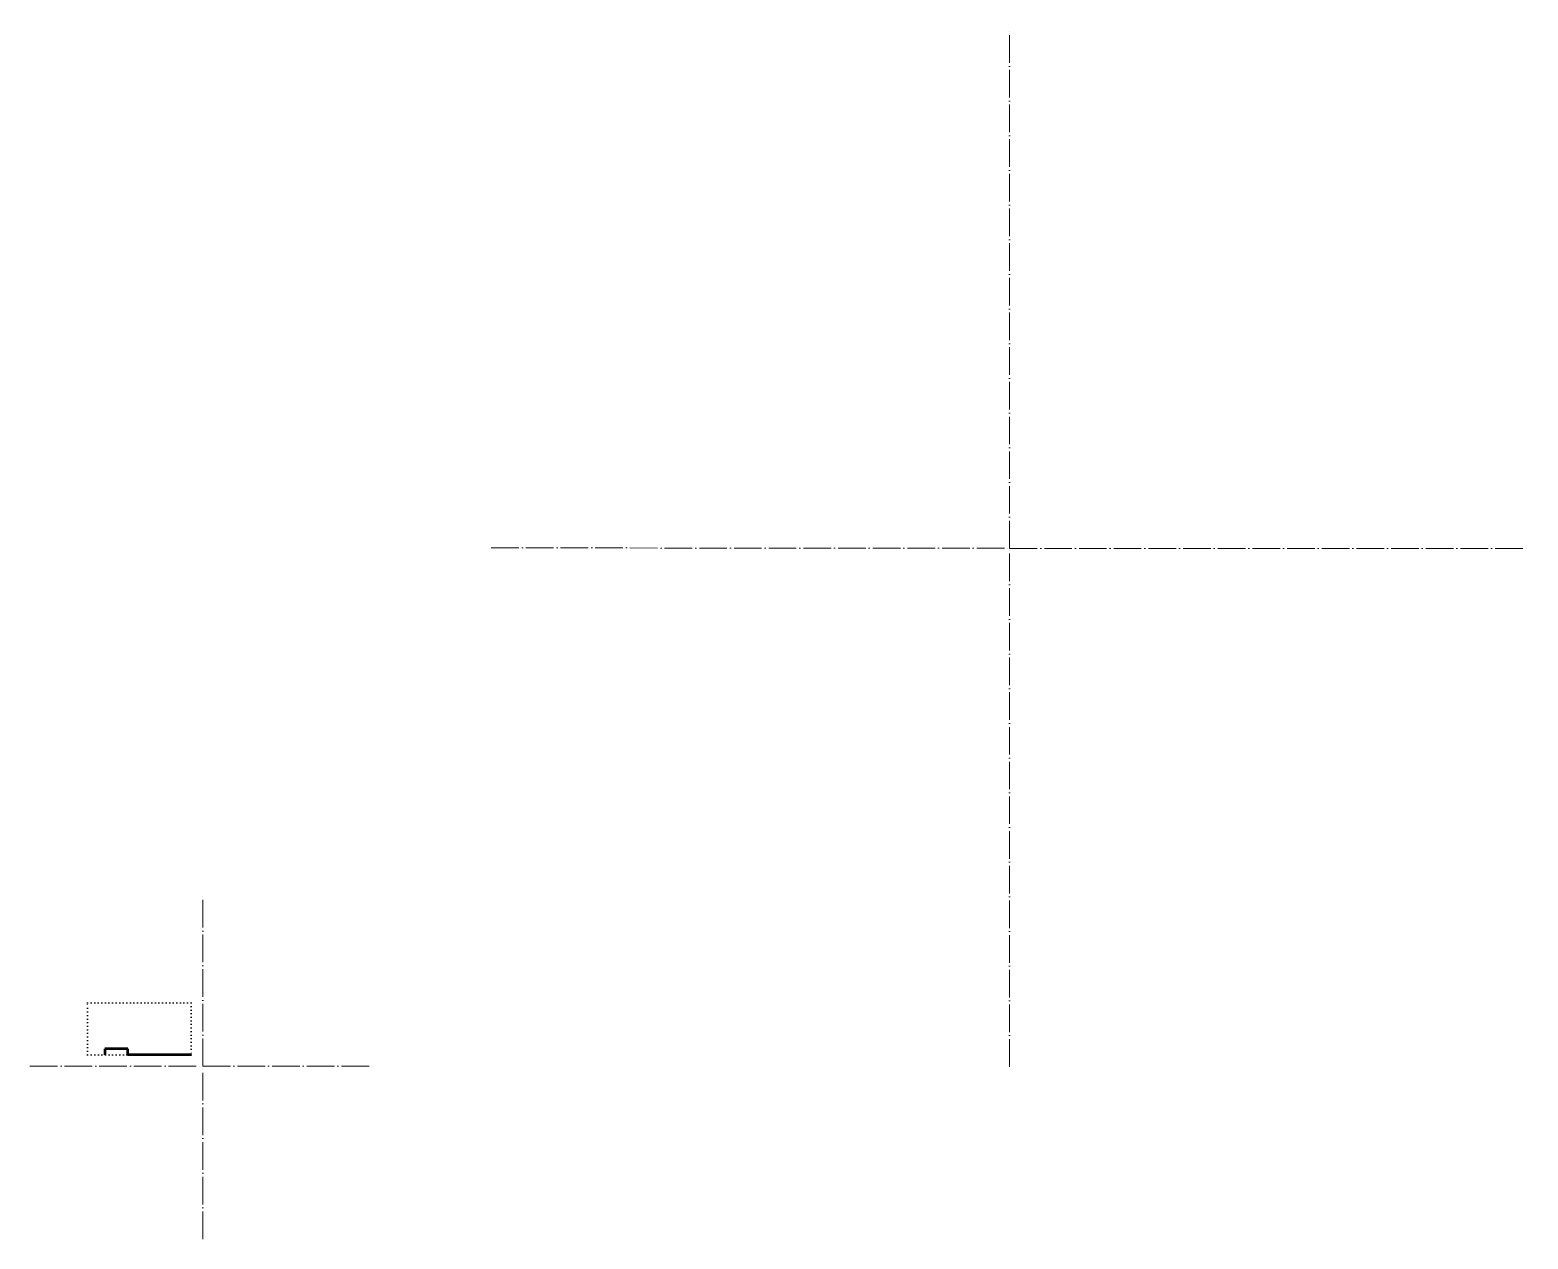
# Model space of a CAD drawing. Header units: millimetres. Extents: x -150 to 1151, y -150 to 900.
import ezdxf

# ---------------------------------------------------------------- set-up
doc = ezdxf.new("R2010")
doc.units = ezdxf.units.MM
doc.linetypes.add('ACAD_ISO04W100', pattern=[30, 24, -3, 0, -3])
doc.linetypes.add('ACAD_ISO07W100', pattern=[3, 0, -3])
doc.layers.add('construcion oculta', color=40, linetype='ACAD_ISO07W100')
doc.layers.add('Contorno', color=250, linetype='Continuous', lineweight=50)
doc.layers.add('Ejes.', color=86, linetype='ACAD_ISO04W100', lineweight=9)

msp = doc.modelspace()

# ---------------------------------------------------------------- linework, layer by layer
at = {"layer": 'construcion oculta'}
for p, q in [((-100, 10), (-100, 55)), ((-100, 55), (-10, 55)), ((-10, 55), (-10, 10)), ((-10, 10), (-100, 10))]:
    msp.add_line(p, q, dxfattribs=at)
at = {"layer": 'Contorno'}
for p, q in [((-65, 15), (-85, 15)), ((-85, 15), (-85, 10)), ((-65, 10), (-65, 15)), ((-10, 10), (-65, 10))]:
    msp.add_line(p, q, dxfattribs=at)
at = {"layer": 'Ejes.'}
for p, q in [((700.5, 449.6), (700.5, 899.6)), ((250.5, 450), (700.5, 449.6)), ((700.5, 449.6), (1150.5, 449.6)), ((700.5, -0.4), (700.5, 449.6)), ((0, 0), (0, 150)), ((-150, 0.1), (0, 0)), ((0, 0), (150, 0)), ((0, -150), (0, 0))]:
    msp.add_line(p, q, dxfattribs=at)

doc.saveas('drawing.dxf')
